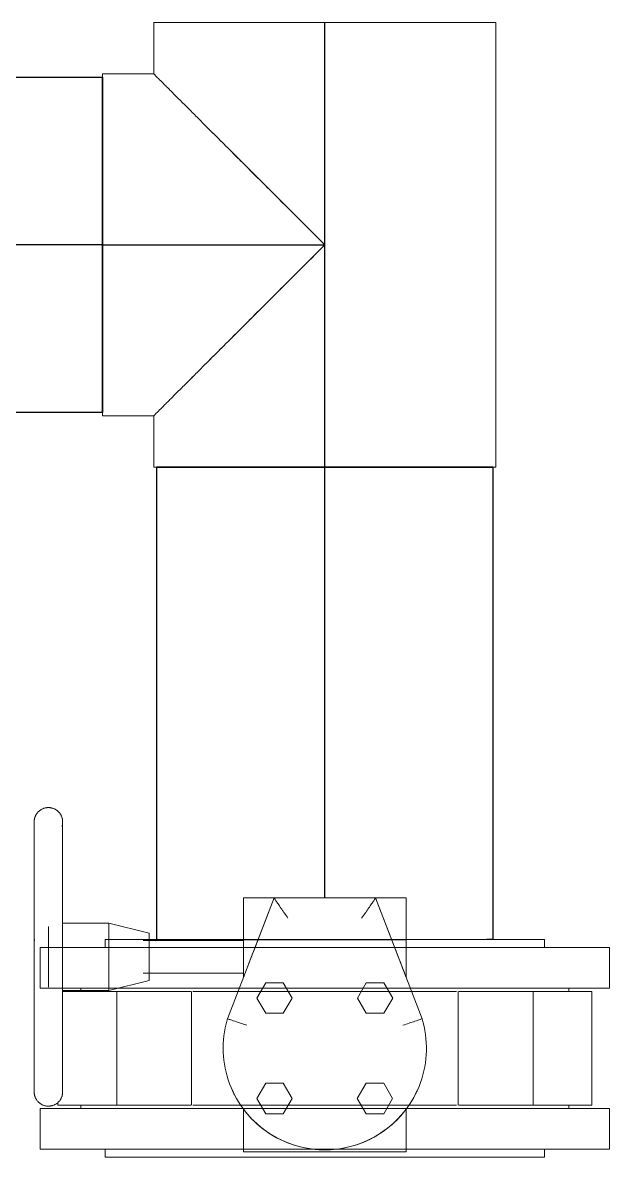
# Model space of a CAD drawing. Extents: x 0 to 160756, y 0 to 229247.
# Drawn here: x 47351 to 47640, y 70421 to 70978 of the extents above; entities that cross this region are included whole.
import ezdxf

# ---------------------------------------------------------------- set-up
doc = ezdxf.new("R2010")
doc.units = 0
doc.header["$LTSCALE"] = 10
for name, color, linetype, lineweight in [('XCM7P30CDA$0$M-PIPE--14', 252, 'Continuous', 13), ('XCM7P30CDA$0$M-PIPE--15', 252, 'Continuous', 9), ('XCM7P30CDA$0$細線', 252, 'Continuous', 5)]:
    doc.layers.add(name, color=color, linetype=linetype, lineweight=lineweight)
doc.layers.add('XCM7P30CDA$0$U-CDA-PIPE', color=252, linetype='Continuous')

# ---------------------------------------------------------------- blocks, each defined once
blk = doc.blocks.new('XCM7P30CDA$0$Butterfly-Valve-150A-手輪 - 150A-V259-閥組')
at = {"layer": 'XCM7P30CDA$0$M-PIPE--15'}
for p, q in [((165959.02, -5490.65), (165959.02, -5543.43)), ((165973.02, -5557.15), (165973.02, -5490.65)), ((165805.02, -5528.15), (165782.18, -5587.62)), ((165790.02, -5528.15), (165790.02, -5567.2)), ((165797.52, -5528.15), (165790.02, -5528.15)), ((165790.02, -5528.15), (165797.52, -5528.15)), ((165790.02, -5528.15), (165790.02, -5567.2)), ((165797.52, -5528.15), (165798.59, -5528.15)), ((165797.52, -5547.68), (165805.02, -5528.15)), ((165798.59, -5528.15), (165805.02, -5528.15)), ((165855.02, -5528.15), (165805.02, -5528.15)), ((165877.86, -5587.62), (165855.02, -5528.15)), ((165855.02, -5528.15), (165861.45, -5528.15)), ((165855.02, -5528.15), (165865.02, -5554.19)), ((165861.45, -5528.15), (165865.02, -5528.15)), ((165869.35, -5528.15), (165865.02, -5528.15)), ((165865.02, -5528.15), (165870.02, -5528.15)), ((165870.02, -5567.2), (165870.02, -5528.15)), ((165936.27, -5540.53), (165916.4, -5545.53)), ((165959.15, -5540.53), (165936.27, -5540.53)), ((165936.27, -5540.53), (165936.27, -5573.78)), ((165936.27, -5548.68), (165936.27, -5540.53)), ((165966.02, -5572.06), (165966.02, -5542.25)), ((165916.4, -5568.78), (165916.4, -5545.53)), ((165916.4, -5545.53), (165916.4, -5547.92)), ((165865.02, -5554.19), (165865.69, -5555.93)), ((165865.69, -5555.93), (165865.02, -5554.19)), ((165919.33, -5549.15), (165870.02, -5549.15)), ((165870.02, -5559.14), (165870.02, -5549.42)), ((165870.02, -5549.42), (165870.02, -5559.14)), ((165916.4, -5549.42), (165916.4, -5554.27)), ((165966.02, -5549.81), (165966.02, -5564.49)), ((165865.89, -5556.45), (165866.73, -5558.64)), ((165866.73, -5558.64), (165865.89, -5556.45)), ((165870.02, -5564.88), (165870.02, -5559.22)), ((165870.02, -5559.22), (165870.02, -5564.88)), ((165916.4, -5560.04), (165916.4, -5564.88)), ((165973.02, -5623.65), (165973.02, -5557.15)), ((165870.02, -5565.15), (165919.33, -5565.15)), ((165936.27, -5573.78), (165936.27, -5565.62)), ((165796.61, -5577.4), (165800.94, -5569.9)), ((165800.94, -5569.9), (165809.6, -5569.9)), ((165809.6, -5569.9), (165813.93, -5577.4)), ((165846.11, -5577.4), (165850.44, -5569.9)), ((165850.44, -5569.9), (165859.1, -5569.9)), ((165859.1, -5569.9), (165863.43, -5577.4)), ((165916.4, -5566.38), (165916.4, -5568.78)), ((165916.4, -5568.78), (165936.27, -5573.78)), ((165959.02, -5570.88), (165959.02, -5592.03)), ((165698.67, -5574.15), (165698.67, -5630.15)), ((165698.67, -5574.15), (165698.67, -5630.15)), ((165698.67, -5574.15), (165709.98, -5574.15)), ((165710.01, -5574.15), (165698.89, -5574.15)), ((165708.01, -5574.15), (165709.96, -5574.15)), ((165709.96, -5574.15), (165708.01, -5574.15)), ((165708.01, -5574.15), (165724.74, -5574.15)), ((165726.13, -5574.15), (165708.01, -5574.15)), ((165714.23, -5574.15), (165713.3, -5574.15)), ((165713.3, -5574.15), (165727.47, -5574.15)), ((165723.31, -5574.15), (165718.79, -5574.15)), ((165726.33, -5574.15), (165727.33, -5574.15)), ((165727.47, -5574.15), (165737.38, -5574.15)), ((165727.47, -5574.15), (165727.47, -5630.15)), ((165740.02, -5574.15), (165743.09, -5574.15)), ((165764.48, -5574.15), (165764.48, -5630.15)), ((165765.18, -5574.15), (165767.32, -5574.15)), ((165767.32, -5574.15), (165787.38, -5574.15)), ((165773.82, -5574.15), (165783.48, -5574.15)), ((165787.38, -5574.15), (165773.82, -5574.15)), ((165872.66, -5574.15), (165892.84, -5574.15)), ((165886.22, -5574.15), (165872.66, -5574.15)), ((165876.56, -5574.15), (165886.22, -5574.15)), ((165892.84, -5574.15), (165894.9, -5574.15)), ((165895.56, -5630.15), (165895.56, -5574.15)), ((165916.95, -5574.15), (165920.02, -5574.15)), ((165922.49, -5574.15), (165932.39, -5574.15)), ((165932.39, -5574.15), (165959.19, -5574.15)), ((165932.39, -5574.15), (165932.39, -5630.15)), ((165932.71, -5574.15), (165933.71, -5574.15)), ((165951.03, -5574.15), (165933.91, -5574.15)), ((165935.3, -5574.15), (165951.03, -5574.15)), ((165936.27, -5573.78), (165959.27, -5573.78)), ((165941.4, -5574.15), (165936.73, -5574.15)), ((165946.95, -5574.15), (165945.79, -5574.15)), ((165951.22, -5574.15), (165946.95, -5574.15)), ((165959.2, -5574.15), (165950.04, -5574.15)), ((165950.06, -5574.15), (165951.12, -5574.15)), ((165950.08, -5574.15), (165951.03, -5574.15)), ((165951.03, -5574.15), (165950.08, -5574.15)), ((165951.23, -5574.15), (165959.21, -5574.15)), ((165951.27, -5574.15), (165952.03, -5574.15)), ((165952.03, -5574.15), (165951.27, -5574.15)), ((165951.27, -5574.15), (165952.03, -5574.15)), ((165952.03, -5574.15), (165951.27, -5574.15)), ((165959.2, -5574.15), (165951.31, -5574.15)), ((165800.94, -5584.9), (165796.61, -5577.4)), ((165813.93, -5577.4), (165809.6, -5584.9)), ((165850.44, -5584.9), (165846.11, -5577.4)), ((165863.43, -5577.4), (165859.1, -5584.9)), ((165809.6, -5584.9), (165800.94, -5584.9)), ((165859.1, -5584.9), (165850.44, -5584.9)), ((165959.02, -5613.61), (165959.02, -5623.65)), ((165796.71, -5626.9), (165801.04, -5619.4)), ((165801.04, -5619.4), (165809.7, -5619.4)), ((165809.7, -5619.4), (165814.03, -5626.9)), ((165846.11, -5626.9), (165850.44, -5619.4)), ((165850.44, -5619.4), (165859.1, -5619.4)), ((165859.1, -5619.4), (165863.43, -5626.9)), ((165801.04, -5634.4), (165796.71, -5626.9)), ((165814.03, -5626.9), (165809.7, -5634.4)), ((165850.44, -5634.4), (165846.11, -5626.9)), ((165863.43, -5626.9), (165859.1, -5634.4)), ((165709.98, -5630.15), (165698.67, -5630.15)), ((165698.89, -5630.15), (165710.01, -5630.15)), ((165708.01, -5630.15), (165709.96, -5630.15)), ((165709.96, -5630.15), (165708.01, -5630.15)), ((165708.01, -5630.15), (165726.13, -5630.15)), ((165724.74, -5630.15), (165708.01, -5630.15)), ((165727.47, -5630.15), (165713.3, -5630.15)), ((165713.3, -5630.15), (165714.23, -5630.15)), ((165718.79, -5630.15), (165723.31, -5630.15)), ((165727.33, -5630.15), (165726.33, -5630.15)), ((165737.38, -5630.15), (165727.47, -5630.15)), ((165743.09, -5630.15), (165740.02, -5630.15)), ((165767.32, -5630.15), (165765.18, -5630.15)), ((165788.83, -5630.15), (165767.32, -5630.15)), ((165773.82, -5630.15), (165788.48, -5630.15)), ((165783.48, -5630.15), (165773.82, -5630.15)), ((165790.02, -5632.15), (165790.02, -5653.15)), ((165790.02, -5632.15), (165790.02, -5653.15)), ((165870.02, -5653.15), (165870.02, -5632.15)), ((165892.84, -5630.15), (165871.31, -5630.15)), ((165871.56, -5630.15), (165886.22, -5630.15)), ((165886.22, -5630.15), (165876.56, -5630.15)), ((165894.9, -5630.15), (165892.84, -5630.15)), ((165920.02, -5630.15), (165916.95, -5630.15)), ((165932.39, -5630.15), (165922.49, -5630.15)), ((165951.31, -5630.15), (165932.39, -5630.15)), ((165933.71, -5630.15), (165932.71, -5630.15)), ((165933.91, -5630.15), (165951.03, -5630.15)), ((165951.03, -5630.15), (165935.3, -5630.15)), ((165936.73, -5630.15), (165941.4, -5630.15)), ((165945.79, -5630.15), (165946.95, -5630.15)), ((165946.95, -5630.15), (165951.22, -5630.15)), ((165950.04, -5630.15), (165961.18, -5630.15)), ((165951.12, -5630.15), (165950.06, -5630.15)), ((165950.08, -5630.15), (165951.03, -5630.15)), ((165951.03, -5630.15), (165950.08, -5630.15)), ((165961.37, -5630.15), (165951.23, -5630.15)), ((165951.27, -5630.15), (165952.03, -5630.15)), ((165952.03, -5630.15), (165951.27, -5630.15)), ((165951.27, -5630.15), (165952.03, -5630.15)), ((165952.03, -5630.15), (165951.27, -5630.15)), ((165961.37, -5630.15), (165961.37, -5628.73)), ((165961.37, -5630.15), (165961.37, -5628.73)), ((165809.7, -5634.4), (165801.04, -5634.4)), ((165859.1, -5634.4), (165850.44, -5634.4)), ((165797.52, -5653.15), (165790.02, -5653.15)), ((165790.02, -5653.15), (165797.52, -5653.15)), ((165806.89, -5653.15), (165797.52, -5653.15)), ((165806.12, -5653.15), (165813.92, -5653.15)), ((165813.92, -5653.15), (165806.12, -5653.15)), ((165853.15, -5653.15), (165806.89, -5653.15)), ((165846.12, -5653.15), (165853.92, -5653.15)), ((165853.92, -5653.15), (165846.12, -5653.15)), ((165865.02, -5653.15), (165853.15, -5653.15)), ((165870.02, -5653.15), (165865.02, -5653.15)), ((165865.02, -5653.15), (165869.35, -5653.15))]:
    blk.add_line(p, q, dxfattribs=at)
at = {"layer": 'XCM7P30CDA$0$M-PIPE--15', "flags": 128}
for points in [[(165959.02, -5490.65), (165959.03, -5490.37), (165959.04, -5490.09), (165959.07, -5489.81), (165959.11, -5489.54), (165959.16, -5489.26), (165959.22, -5488.99), (165959.29, -5488.72), (165959.38, -5488.45), (165959.47, -5488.19), (165959.57, -5487.93), (165959.69, -5487.67), (165959.81, -5487.42), (165959.95, -5487.17), (165960.09, -5486.93), (165960.24, -5486.7), (165960.41, -5486.47), (165960.58, -5486.25), (165960.76, -5486.04), (165960.95, -5485.83), (165961.14, -5485.63), (165961.35, -5485.44), (165961.56, -5485.26), (165961.78, -5485.08), (165962.01, -5484.92), (165962.24, -5484.76), (165962.48, -5484.62), (165962.72, -5484.48), (165962.97, -5484.35), (165963.23, -5484.23), (165963.48, -5484.13), (165963.75, -5484.03), (165964.01, -5483.95), (165964.28, -5483.87), (165964.56, -5483.81), (165964.83, -5483.75), (165965.11, -5483.71), (165965.39, -5483.68), (165965.67, -5483.66), (165965.95, -5483.65), (165966.02, -5483.65)], [(165966.02, -5483.65), (165966.3, -5483.66), (165966.58, -5483.67), (165966.86, -5483.7), (165967.14, -5483.74), (165967.41, -5483.79), (165967.68, -5483.85), (165967.96, -5483.92), (165968.22, -5484.01), (165968.49, -5484.1), (165968.75, -5484.2), (165969, -5484.32), (165969.25, -5484.44), (165969.5, -5484.58), (165969.74, -5484.72), (165969.97, -5484.87), (165970.2, -5485.04), (165970.42, -5485.21), (165970.64, -5485.39), (165970.84, -5485.58), (165971.04, -5485.78), (165971.23, -5485.98), (165971.42, -5486.19), (165971.59, -5486.41), (165971.76, -5486.64), (165971.91, -5486.87), (165972.06, -5487.11), (165972.19, -5487.35), (165972.32, -5487.6), (165972.44, -5487.86), (165972.54, -5488.12), (165972.64, -5488.38), (165972.73, -5488.64), (165972.8, -5488.91), (165972.87, -5489.19), (165972.92, -5489.46), (165972.96, -5489.74), (165972.99, -5490.02), (165973.01, -5490.3), (165973.02, -5490.58), (165973.02, -5490.65)], [(165959.02, -5490.65), (165959.02, -5490.71), (165959.02, -5490.86), (165959.02, -5491.13), (165959.02, -5491.5), (165959.02, -5491.98), (165959.02, -5492.56), (165959.02, -5493.24), (165959.02, -5494.03), (165959.02, -5494.91), (165959.02, -5495.9), (165959.02, -5496.99), (165959.02, -5498.17), (165959.02, -5499.44), (165959.02, -5500.81), (165959.02, -5502.27), (165959.02, -5503.81), (165959.02, -5505.44), (165959.02, -5507.16), (165959.02, -5508.95), (165959.02, -5510.82), (165959.02, -5512.77), (165959.02, -5514.78), (165959.02, -5516.86), (165959.02, -5519.01), (165959.02, -5521.22), (165959.02, -5523.49), (165959.02, -5525.81), (165959.02, -5528.18), (165959.02, -5530.6), (165959.02, -5533.06), (165959.02, -5535.55), (165959.02, -5538.09), (165959.02, -5540.65), (165959.02, -5543.24), (165959.02, -5545.85), (165959.02, -5548.48), (165959.02, -5551.12), (165959.02, -5553.78), (165959.02, -5556.43), (165959.02, -5559.09), (165959.02, -5561.75), (165959.02, -5564.4), (165959.02, -5567.04), (165959.02, -5569.66), (165959.02, -5572.26), (165959.02, -5574.84), (165959.02, -5577.39), (165959.02, -5579.9), (165959.02, -5582.39), (165959.02, -5584.83), (165959.02, -5587.22), (165959.02, -5589.57), (165959.02, -5591.87), (165959.02, -5594.11), (165959.02, -5596.29), (165959.02, -5598.41), (165959.02, -5600.46), (165959.02, -5602.44), (165959.02, -5604.35), (165959.02, -5606.19), (165959.02, -5607.95), (165959.02, -5609.62), (165959.02, -5611.21), (165959.02, -5612.72), (165959.02, -5614.14), (165959.02, -5615.46), (165959.02, -5616.69), (165959.02, -5617.83), (165959.02, -5618.87), (165959.02, -5619.81), (165959.02, -5620.65), (165959.02, -5621.39), (165959.02, -5622.03), (165959.02, -5622.56), (165959.02, -5622.99), (165959.02, -5623.31), (165959.02, -5623.53), (165959.02, -5623.64), (165959.02, -5623.65)], [(165959.02, -5498.8), (165959.02, -5497.61), (165959.02, -5496.47), (165959.02, -5495.44), (165959.02, -5494.49), (165959.02, -5493.65), (165959.02, -5492.91), (165959.02, -5492.28), (165959.02, -5491.75), (165959.02, -5491.32), (165959.02, -5490.99), (165959.02, -5490.78), (165959.02, -5490.67), (165959.02, -5490.65)], [(165973.02, -5623.65), (165973.02, -5623.6), (165973.02, -5623.44), (165973.02, -5623.17), (165973.02, -5622.8), (165973.02, -5622.33), (165973.02, -5621.75), (165973.02, -5621.06), (165973.02, -5620.28), (165973.02, -5619.39), (165973.02, -5618.4), (165973.02, -5617.32), (165973.02, -5616.14), (165973.02, -5614.86), (165973.02, -5613.49), (165973.02, -5612.04), (165973.02, -5610.49), (165973.02, -5608.86), (165973.02, -5607.15), (165973.02, -5605.35), (165973.02, -5603.48), (165973.02, -5601.54), (165973.02, -5599.52), (165973.02, -5597.44), (165973.02, -5595.29), (165973.02, -5593.08), (165973.02, -5590.82), (165973.02, -5588.5), (165973.02, -5586.12), (165973.02, -5583.71), (165973.02, -5581.25), (165973.02, -5578.75), (165973.02, -5576.22), (165973.02, -5573.66), (165973.02, -5571.07), (165973.02, -5568.45), (165973.02, -5565.83), (165973.02, -5563.18), (165973.02, -5560.53), (165973.02, -5557.87), (165973.02, -5555.21), (165973.02, -5552.55), (165973.02, -5549.9), (165973.02, -5547.27), (165973.02, -5544.64), (165973.02, -5542.04), (165973.02, -5539.47), (165973.02, -5536.92), (165973.02, -5534.4), (165973.02, -5531.92), (165973.02, -5529.48), (165973.02, -5527.08), (165973.02, -5524.73), (165973.02, -5522.44), (165973.02, -5520.2), (165973.02, -5518.02), (165973.02, -5515.9), (165973.02, -5513.85), (165973.02, -5511.86), (165973.02, -5509.95), (165973.02, -5508.12), (165973.02, -5506.36), (165973.02, -5504.68), (165973.02, -5503.09), (165973.02, -5501.59), (165973.02, -5500.17), (165973.02, -5498.84), (165973.02, -5497.61), (165973.02, -5496.47), (165973.02, -5495.44), (165973.02, -5494.49), (165973.02, -5493.65), (165973.02, -5492.91), (165973.02, -5492.28), (165973.02, -5491.75), (165973.02, -5491.32), (165973.02, -5490.99), (165973.02, -5490.78), (165973.02, -5490.67), (165973.02, -5490.65)], [(165973.02, -5490.65), (165973.02, -5490.71), (165973.02, -5490.86), (165973.02, -5491.13), (165973.02, -5491.5), (165973.02, -5491.98), (165973.02, -5492.56), (165973.02, -5493.24), (165973.02, -5494.03), (165973.02, -5494.91), (165973.02, -5495.9), (165973.02, -5496.99), (165973.02, -5498.17), (165973.02, -5499.44), (165973.02, -5500.81), (165973.02, -5502.27), (165973.02, -5503.81), (165973.02, -5505.44), (165973.02, -5507.16), (165973.02, -5508.95), (165973.02, -5510.82), (165973.02, -5512.77), (165973.02, -5514.78), (165973.02, -5516.86), (165973.02, -5519.01), (165973.02, -5521.22), (165973.02, -5523.49), (165973.02, -5525.81), (165973.02, -5528.18), (165973.02, -5530.6), (165973.02, -5533.06), (165973.02, -5535.55), (165973.02, -5538.09), (165973.02, -5540.65), (165973.02, -5543.24), (165973.02, -5545.85), (165973.02, -5548.48), (165973.02, -5551.12), (165973.02, -5553.78), (165973.02, -5556.43), (165973.02, -5559.09)], [(165959.02, -5528.97), (165959.02, -5527.08), (165959.02, -5524.73), (165959.02, -5522.44), (165959.02, -5520.2), (165959.02, -5518.02), (165959.02, -5515.9), (165959.02, -5513.85), (165959.02, -5511.86), (165959.02, -5509.95), (165959.02, -5508.12), (165959.02, -5506.36), (165959.02, -5504.68), (165959.02, -5503.09), (165959.02, -5501.59), (165959.02, -5500.17), (165959.02, -5498.84)], [(165959.02, -5540.53), (165959.02, -5539.47), (165959.02, -5536.92), (165959.02, -5534.4), (165959.02, -5531.92), (165959.02, -5529.48)], [(165797.52, -5547.68), (165796.22, -5551.07), (165794.96, -5554.36), (165793.77, -5557.44), (165792.7, -5560.23), (165791.78, -5562.64), (165791.03, -5564.59), (165790.47, -5566.03), (165790.13, -5566.91)], [(165793.11, -5559.15), (165794.42, -5555.76), (165795.94, -5551.8), (165797.52, -5547.68)], [(165972.85, -5548.61), (165972.91, -5549.03), (165972.97, -5549.45), (165973, -5549.87), (165973.02, -5550.3), (165973.02, -5550.53)], [(165973.02, -5556.69), (165973.02, -5556.43), (165973.02, -5556.17), (165973.02, -5555.91), (165973.02, -5555.65), (165973.02, -5555.39), (165973.02, -5555.14), (165973.02, -5554.89), (165973.02, -5554.64), (165973.02, -5554.4), (165973.02, -5554.16), (165973.02, -5553.92), (165973.02, -5553.69), (165973.02, -5553.47), (165973.02, -5553.25), (165973.02, -5553.04), (165973.02, -5552.84), (165973.02, -5552.64), (165973.02, -5552.45), (165973.02, -5552.27), (165973.02, -5552.09), (165973.02, -5551.92), (165973.02, -5551.77), (165973.02, -5551.62), (165973.02, -5551.48), (165973.02, -5551.34), (165973.02, -5551.22), (165973.02, -5551.11), (165973.02, -5551), (165973.02, -5550.91), (165973.02, -5550.83), (165973.02, -5550.75), (165973.02, -5550.69), (165973.02, -5550.64), (165973.02, -5550.59), (165973.02, -5550.56), (165973.02, -5550.54), (165973.02, -5550.53), (165973.02, -5550.53)], [(165973.02, -5550.53), (165973.02, -5550.53), (165973.02, -5550.55), (165973.02, -5550.57), (165973.02, -5550.61), (165973.02, -5550.66), (165973.02, -5550.72), (165973.02, -5550.79), (165973.02, -5550.86), (165973.02, -5550.95), (165973.02, -5551.05), (165973.02, -5551.16), (165973.02, -5551.28), (165973.02, -5551.4), (165973.02, -5551.54), (165973.02, -5551.68), (165973.02, -5551.84), (165973.02, -5552), (165973.02, -5552.17), (165973.02, -5552.35), (165973.02, -5552.54), (165973.02, -5552.73), (165973.02, -5552.93), (165973.02, -5553.14), (165973.02, -5553.35), (165973.02, -5553.57), (165973.02, -5553.8), (165973.02, -5554.03), (165973.02, -5554.27), (165973.02, -5554.51), (165973.02, -5554.75), (165973.02, -5555), (165973.02, -5555.25), (165973.02, -5555.51), (165973.02, -5555.77), (165973.02, -5556.03), (165973.02, -5556.29), (165973.02, -5556.55), (165973.02, -5556.82)], [(165790.02, -5567.2), (165790.77, -5565.25), (165791.78, -5562.61), (165793.01, -5559.41)], [(165866.93, -5559.15), (165867.52, -5560.7), (165868.23, -5562.55), (165868.85, -5564.16), (165869.35, -5565.46), (165869.72, -5566.42), (165869.94, -5567.01)], [(165869.94, -5567.01), (165869.72, -5566.42), (165869.35, -5565.46), (165868.85, -5564.16), (165868.23, -5562.55), (165867.52, -5560.7), (165866.93, -5559.15)], [(165973.02, -5559.14), (165973.02, -5561.75), (165973.02, -5564.4), (165973.02, -5567.04), (165973.02, -5569.66), (165973.02, -5572.26), (165973.02, -5574.84), (165973.02, -5577.39), (165973.02, -5579.9), (165973.02, -5582.39), (165973.02, -5584.83), (165973.02, -5587.22), (165973.02, -5589.31)], [(165973.02, -5559.67), (165973.02, -5559.91), (165973.02, -5560.15), (165973.02, -5560.38), (165973.02, -5560.61), (165973.02, -5560.83), (165973.02, -5561.05), (165973.02, -5561.26), (165973.02, -5561.47), (165973.02, -5561.66), (165973.02, -5561.85), (165973.02, -5562.04), (165973.02, -5562.21), (165973.02, -5562.38), (165973.02, -5562.54), (165973.02, -5562.69), (165973.02, -5562.83), (165973.02, -5562.96), (165973.02, -5563.08), (165973.02, -5563.2), (165973.02, -5563.3), (165973.02, -5563.39), (165973.02, -5563.48), (165973.02, -5563.55), (165973.02, -5563.62), (165973.02, -5563.67), (165973.02, -5563.71), (165973.02, -5563.74), (165973.02, -5563.76), (165973.02, -5563.78), (165973.02, -5563.78)], [(165973.02, -5563.78), (165973.02, -5563.77), (165973.02, -5563.76), (165973.02, -5563.73), (165973.02, -5563.69), (165973.02, -5563.64), (165973.02, -5563.59), (165973.02, -5563.52), (165973.02, -5563.44), (165973.02, -5563.35), (165973.02, -5563.25), (165973.02, -5563.15), (165973.02, -5563.03), (165973.02, -5562.9), (165973.02, -5562.77), (165973.02, -5562.62), (165973.02, -5562.47), (165973.02, -5562.3), (165973.02, -5562.13), (165973.02, -5561.95), (165973.02, -5561.77), (165973.02, -5561.57), (165973.02, -5561.37), (165973.02, -5561.17), (165973.02, -5560.95), (165973.02, -5560.73), (165973.02, -5560.51), (165973.02, -5560.27), (165973.02, -5560.04), (165973.02, -5559.8)], [(165973.02, -5563.78), (165973.01, -5564.2), (165972.99, -5564.63)], [(165959.02, -5592.03), (165959.02, -5590.82), (165959.02, -5588.5), (165959.02, -5586.12), (165959.02, -5583.71), (165959.02, -5581.25), (165959.02, -5578.75), (165959.02, -5576.22), (165959.02, -5573.78)], [(165782.18, -5587.62), (165781.64, -5589.54), (165781.17, -5591.49), (165780.78, -5593.45), (165780.48, -5595.42), (165780.25, -5597.41), (165780.1, -5599.41), (165780.03, -5601.4), (165780.04, -5603.4), (165780.13, -5605.4), (165780.3, -5607.39), (165780.55, -5609.38), (165780.87, -5611.35), (165781.28, -5613.31), (165781.77, -5615.25), (165782.33, -5617.17), (165782.97, -5619.06), (165783.68, -5620.93), (165784.47, -5622.77), (165785.33, -5624.57), (165786.26, -5626.34), (165787.27, -5628.07), (165788.34, -5629.76), (165789.47, -5631.41), (165790.68, -5633.01), (165791.94, -5634.56), (165793.27, -5636.05), (165794.65, -5637.49), (165796.09, -5638.88), (165797.59, -5640.21), (165799.14, -5641.47), (165800.74, -5642.68), (165802.38, -5643.82), (165804.07, -5644.89), (165805.8, -5645.89), (165807.57, -5646.83), (165809.37, -5647.69), (165811.21, -5648.48), (165813.08, -5649.19), (165814.97, -5649.83), (165816.89, -5650.4), (165818.83, -5650.88), (165820.79, -5651.29), (165822.76, -5651.62), (165824.74, -5651.87), (165826.74, -5652.04), (165828.73, -5652.14), (165830.73, -5652.15), (165832.73, -5652.08), (165834.73, -5651.93), (165836.71, -5651.7), (165838.69, -5651.39), (165840.65, -5651.01), (165842.6, -5650.54), (165844.52, -5650), (165846.42, -5649.38), (165848.3, -5648.69), (165850.15, -5647.92), (165851.96, -5647.08), (165853.74, -5646.17), (165855.48, -5645.18), (165857.18, -5644.13), (165858.84, -5643.01), (165860.45, -5641.83), (165862.01, -5640.58), (165863.52, -5639.27), (165864.98, -5637.9), (165866.38, -5636.47), (165867.72, -5634.99), (165869.01, -5633.46), (165870.23, -5631.87), (165871.38, -5630.24), (165872.47, -5628.57), (165873.5, -5626.85), (165874.45, -5625.09), (165875.33, -5623.29), (165876.14, -5621.46), (165876.88, -5619.6), (165877.54, -5617.72), (165878.12, -5615.8), (165878.63, -5613.87), (165879.06, -5611.92), (165879.41, -5609.95), (165879.68, -5607.97), (165879.87, -5605.98), (165879.99, -5603.98), (165880.02, -5601.98), (165879.97, -5599.98), (165879.85, -5597.98), (165879.64, -5596), (165879.35, -5594.02), (165878.99, -5592.05), (165878.55, -5590.1), (165878.03, -5588.17), (165877.86, -5587.62)], [(165973.02, -5589.57), (165973.02, -5591.87), (165973.02, -5594.11), (165973.02, -5596.29), (165973.02, -5598.41), (165973.02, -5600.46), (165973.02, -5602.44), (165973.02, -5604.35), (165973.02, -5606.19), (165973.02, -5607.95), (165973.02, -5609.62), (165973.02, -5611.21), (165973.02, -5612.72), (165973.02, -5614.14), (165973.02, -5615.46), (165973.02, -5616.69), (165973.02, -5617.83), (165973.02, -5618.87), (165973.02, -5619.81), (165973.02, -5620.65), (165973.02, -5621.39), (165973.02, -5622.03), (165973.02, -5622.56), (165973.02, -5622.99), (165973.02, -5623.31), (165973.02, -5623.53), (165973.02, -5623.64), (165973.02, -5623.65)], [(165959.02, -5623.65), (165959.02, -5623.6), (165959.02, -5623.44), (165959.02, -5623.17), (165959.02, -5622.8), (165959.02, -5622.33), (165959.02, -5621.75), (165959.02, -5621.06), (165959.02, -5620.28), (165959.02, -5619.39), (165959.02, -5618.4), (165959.02, -5617.32), (165959.02, -5616.14), (165959.02, -5614.86), (165959.02, -5613.61)], [(165966.02, -5630.65), (165965.74, -5630.65), (165965.46, -5630.63), (165965.18, -5630.6), (165964.91, -5630.56), (165964.63, -5630.51), (165964.36, -5630.45), (165964.09, -5630.38), (165963.82, -5630.3), (165963.55, -5630.2), (165963.29, -5630.1), (165963.04, -5629.99), (165962.79, -5629.86), (165962.54, -5629.73), (165962.3, -5629.58), (165962.07, -5629.43), (165961.84, -5629.27), (165961.62, -5629.1), (165961.41, -5628.91), (165961.2, -5628.73), (165961, -5628.53), (165960.81, -5628.32), (165960.63, -5628.11), (165960.45, -5627.89), (165960.29, -5627.67), (165960.13, -5627.43), (165959.98, -5627.2), (165959.85, -5626.95), (165959.72, -5626.7), (165959.6, -5626.45), (165959.5, -5626.19), (165959.4, -5625.93), (165959.31, -5625.66), (165959.24, -5625.39), (165959.18, -5625.12), (165959.12, -5624.84), (165959.08, -5624.56), (165959.05, -5624.29), (165959.03, -5624.01), (165959.02, -5623.73), (165959.02, -5623.65)], [(165973.02, -5623.65), (165973.02, -5623.93), (165973, -5624.21), (165972.97, -5624.49), (165972.93, -5624.77), (165972.88, -5625.04), (165972.82, -5625.32), (165972.75, -5625.59), (165972.67, -5625.85), (165972.57, -5626.12), (165972.47, -5626.38), (165972.35, -5626.63), (165972.23, -5626.88), (165972.1, -5627.13), (165971.95, -5627.37), (165971.8, -5627.6), (165971.64, -5627.83), (165971.46, -5628.05), (165971.28, -5628.27), (165971.09, -5628.47), (165970.9, -5628.67), (165970.69, -5628.86), (165970.48, -5629.05), (165970.26, -5629.22), (165970.04, -5629.39), (165969.8, -5629.54), (165969.56, -5629.69), (165969.32, -5629.83), (165969.07, -5629.95), (165968.82, -5630.07), (165968.56, -5630.18), (165968.29, -5630.27), (165968.03, -5630.36), (165967.76, -5630.43), (165967.49, -5630.5), (165967.21, -5630.55), (165966.93, -5630.59), (165966.66, -5630.62), (165966.38, -5630.64), (165966.1, -5630.65), (165966.02, -5630.65)]]:
    blk.add_lwpolyline(points, dxfattribs=at)
at = {"layer": 'XCM7P30CDA$0$M-PIPE--15'}
for start, end in [(179.2947, 180), (180, 181.7976), (358.3604, 0), (0, 1.2346), (204.8175, 207.3572), (332.6533, 335.6612), (229.4584, 314.427)]:
    blk.add_arc((165830.02, -5602.15), 50, start, end, dxfattribs=at)
for points, knots in [([(165959.34, -5492.79), (165959.27, -5492.54), (165959.09, -5491.82), (165959.02, -5491.11), (165959.02, -5490.65)], [0.7771678, 0.7771678, 0.7771678, 0.7771678, 0.8571429, 1, 1, 1, 1]), ([(165959.02, -5490.65), (165959.02, -5491.11), (165959.09, -5491.82), (165959.27, -5492.54), (165959.34, -5492.79)], [0, 0, 0, 0, 0.1428571, 0.2228322, 0.2228322, 0.2228322, 0.2228322]), ([(165811.89, -5538.15), (165811.3, -5537.27), (165810.39, -5535.97), (165809.25, -5534.31), (165808.45, -5533.14), (165807.7, -5532.05), (165807.02, -5531.06), (165806.42, -5530.2), (165805.76, -5529.22), (165805.18, -5528.38), (165805.02, -5528.15), (165805.02, -5528.15)], [0, 0, 0, 0, 0.166667, 0.25, 0.333333, 0.416667, 0.5, 0.583333, 0.666667, 0.833333, 1, 1, 1, 1]), ([(165848.15, -5538.15), (165848.76, -5537.28), (165849.65, -5535.97), (165850.79, -5534.31), (165851.6, -5533.14), (165852.34, -5532.05), (165853.02, -5531.06), (165853.62, -5530.2), (165854.28, -5529.22), (165854.86, -5528.38), (165855.02, -5528.15), (165855.02, -5528.15)], [0, 0, 0, 0, 0.166667, 0.25, 0.333333, 0.416667, 0.5, 0.583333, 0.666667, 0.833333, 1, 1, 1, 1]), ([(165782.18, -5587.62), (165782.18, -5587.62), (165782.83, -5587.84), (165785.32, -5588.69), (165788.47, -5589.77), (165790.59, -5590.49), (165791.65, -5590.85)], [0, 0, 0, 0, 0.285714, 0.571429, 0.785714, 1, 1, 1, 1]), ([(165868.39, -5590.85), (165869.1, -5590.61), (165870.51, -5590.13), (165873.21, -5589.21), (165875.76, -5588.34), (165877.5, -5587.74), (165877.86, -5587.62), (165877.86, -5587.62)], [0, 0, 0, 0, 0.142857, 0.285714, 0.571429, 0.785714, 1, 1, 1, 1]), ([(165795.67, -5638.49), (165795.08, -5637.92), (165794.07, -5636.92), (165793.05, -5635.82), (165792.5, -5635.2), (165792.14, -5634.79), (165791.7, -5634.27), (165791.21, -5633.68), (165790.63, -5632.95), (165790.25, -5632.46), (165790.02, -5632.15)], [0.2, 0.2, 0.2, 0.2, 0.4, 0.55, 0.5875, 0.625, 0.7, 0.775, 0.85, 1, 1, 1, 1]), ([(165790.02, -5632.15), (165790.03, -5632.17), (165790.07, -5632.22), (165790.18, -5632.37), (165790.29, -5632.51), (165790.43, -5632.69), (165790.61, -5632.92), (165790.77, -5633.13), (165790.91, -5633.3), (165791.01, -5633.43), (165791.12, -5633.57), (165791.28, -5633.76), (165791.48, -5634), (165791.74, -5634.32), (165792.01, -5634.63), (165792.29, -5634.96), (165792.68, -5635.4), (165793.4, -5636.2), (165794.51, -5637.37), (165795.97, -5638.78), (165796.99, -5639.7), (165797.52, -5640.15)], [0, 0, 0, 0, 0.071429, 0.107143, 0.142857, 0.178571, 0.214286, 0.25, 0.267857, 0.285714, 0.303571, 0.321429, 0.357143, 0.392857, 0.428571, 0.464286, 0.5, 0.571429, 0.714286, 0.857143, 1, 1, 1, 1]), ([(165865.02, -5637.86), (165865.7, -5637.19), (165866.68, -5636.18), (165867.64, -5635.09), (165868.06, -5634.61), (165868.26, -5634.36), (165868.46, -5634.13), (165868.68, -5633.86), (165868.92, -5633.56), (165869.14, -5633.29), (165869.3, -5633.1), (165869.44, -5632.91), (165869.62, -5632.68), (165869.76, -5632.49), (165869.85, -5632.38), (165869.92, -5632.28), (165869.99, -5632.19), (165870.02, -5632.16), (165870.02, -5632.15)], [0, 0, 0, 0, 0.285714, 0.428571, 0.464286, 0.5, 0.535714, 0.571429, 0.625, 0.678571, 0.705357, 0.732143, 0.785714, 0.839286, 0.866071, 0.892857, 0.946429, 1, 1, 1, 1]), ([(165869.83, -5632.41), (165869.8, -5632.45), (165869.73, -5632.53), (165869.61, -5632.69), (165869.5, -5632.84), (165869.4, -5632.96), (165869.33, -5633.05), (165869.26, -5633.15), (165869.15, -5633.28), (165869.01, -5633.46), (165868.83, -5633.68), (165868.65, -5633.9), (165868.46, -5634.13), (165868.2, -5634.44), (165867.71, -5635.01), (165866.97, -5635.84), (165866.34, -5636.52), (165866.02, -5636.86)], [0.1428571, 0.1428571, 0.1428571, 0.1428571, 0.1785714, 0.2142857, 0.25, 0.2678571, 0.2857143, 0.3035714, 0.3214286, 0.3571429, 0.3928571, 0.4285714, 0.4642857, 0.5, 0.5714286, 0.7142857, 0.8571429, 0.8571429, 0.8571429, 0.8571429])]:
    blk.add_open_spline(points, degree=3, knots=knots, dxfattribs=at)
for points in [[(165972.96, -5622.69), (165973, -5623.01), (165973.02, -5623.33), (165973.02, -5623.65)], [(165973.02, -5623.65), (165973.02, -5623.33), (165973, -5623.01), (165972.96, -5622.69)], [(165865.69, -5637.19), (165865.47, -5637.41), (165865.25, -5637.64), (165865.02, -5637.86)], [(165797.52, -5640.15), (165796.99, -5639.69), (165796.47, -5639.23), (165795.97, -5638.77)]]:
    blk.add_open_spline(points, degree=3, dxfattribs=at)
blk = doc.blocks.new('XCM7P30CDA$0$标准异径三通 - 标准异径三通-V274-閥組')
at = {"layer": 'XCM7P30CDA$0$M-PIPE--14'}
for p, q in [((165745.87, -5097.23), (165745.87, -5316.02)), ((165914.17, -5097.23), (165745.87, -5097.23)), ((165745.87, -5097.23), (165914.17, -5097.23)), ((165914.17, -5122.47), (165914.17, -5097.23)), ((165939.42, -5122.47), (165914.17, -5122.47)), ((165939.42, -5290.77), (165939.42, -5122.47)), ((165939.42, -5122.47), (165939.42, -5290.77)), ((165914.17, -5316.02), (165914.17, -5290.77)), ((165914.17, -5290.77), (165939.42, -5290.77)), ((165914.17, -5316.02), (165745.87, -5316.02)), ((165745.87, -5316.02), (165914.17, -5316.02))]:
    blk.add_line(p, q, dxfattribs=at)
for points, knots in [([(165830.02, -5206.62), (165834.21, -5202.4), (165842.64, -5194.02), (165855.11, -5181.53), (165867.29, -5169.36), (165877.01, -5159.64), (165884.4, -5152.24), (165889.7, -5146.95), (165893.87, -5142.79), (165897.01, -5139.61), (165899.28, -5137.37), (165901.43, -5135.23), (165903.46, -5133.19), (165905.35, -5131.27), (165907.1, -5129.55), (165908.68, -5127.98), (165910.57, -5126.07), (165913.2, -5123.43), (165914.17, -5122.53), (165914.17, -5122.47)], [0, 0, 0, 0, 0.111111, 0.222222, 0.333333, 0.444444, 0.5, 0.555556, 0.611111, 0.638889, 0.666667, 0.694444, 0.722222, 0.75, 0.777778, 0.805556, 0.833333, 0.888889, 1, 1, 1, 1]), ([(165914.17, -5122.47), (165914.17, -5122.53), (165913.2, -5123.43), (165910.57, -5126.07), (165908.68, -5127.98), (165907.1, -5129.55), (165905.35, -5131.27), (165903.46, -5133.19), (165901.43, -5135.23), (165899.28, -5137.37), (165897.01, -5139.61), (165894.65, -5141.99), (165892.2, -5144.46), (165889.45, -5147.2), (165886.39, -5150.24), (165883.01, -5153.64), (165879.54, -5157.11), (165874.8, -5161.82), (165868.73, -5167.93), (165858.7, -5177.93), (165845.81, -5190.87), (165835.26, -5201.35), (165830.02, -5206.62)], [0, 0, 0, 0, 0.111111, 0.166667, 0.194444, 0.222222, 0.25, 0.277778, 0.305556, 0.333333, 0.361111, 0.388889, 0.416667, 0.444444, 0.479167, 0.513889, 0.548611, 0.583333, 0.652778, 0.722222, 0.861111, 1, 1, 1, 1]), ([(165914.17, -5290.77), (165914.17, -5290.72), (165913.2, -5289.82), (165910.57, -5287.18), (165908.68, -5285.27), (165907.1, -5283.7), (165905.35, -5281.98), (165903.46, -5280.06), (165901.43, -5278.02), (165899.28, -5275.88), (165897.01, -5273.64), (165894.65, -5271.26), (165892.2, -5268.79), (165889.45, -5266.05), (165886.39, -5263.01), (165883.01, -5259.61), (165879.54, -5256.14), (165874.8, -5251.43), (165868.73, -5245.32), (165858.7, -5235.32), (165845.81, -5222.38), (165835.26, -5211.9), (165830.02, -5206.62)], [0, 0, 0, 0, 0.111111, 0.166667, 0.194444, 0.222222, 0.25, 0.277778, 0.305556, 0.333333, 0.361111, 0.388889, 0.416667, 0.444444, 0.479167, 0.513889, 0.548611, 0.583333, 0.652778, 0.722222, 0.861111, 1, 1, 1, 1]), ([(165830.02, -5206.62), (165834.21, -5210.85), (165842.64, -5219.23), (165855.11, -5231.72), (165867.29, -5243.89), (165877.01, -5253.61), (165884.4, -5261.01), (165889.7, -5266.3), (165893.87, -5270.46), (165897.01, -5273.64), (165899.28, -5275.88), (165901.43, -5278.02), (165903.46, -5280.06), (165905.35, -5281.98), (165907.1, -5283.7), (165908.68, -5285.27), (165910.57, -5287.18), (165913.2, -5289.82), (165914.17, -5290.72), (165914.17, -5290.77)], [0, 0, 0, 0, 0.111111, 0.222222, 0.333333, 0.444444, 0.5, 0.555556, 0.611111, 0.638889, 0.666667, 0.694444, 0.722222, 0.75, 0.777778, 0.805556, 0.833333, 0.888889, 1, 1, 1, 1])]:
    blk.add_open_spline(points, degree=3, knots=knots, dxfattribs=at)
blk = doc.blocks.new('XCM7P30CDA$0$閥門法蘭 - 標準-V281-閥組')
at = {"layer": 'XCM7P30CDA$0$M-PIPE--15'}
for p, q in [((165690.02, -5631.74), (165690.02, -5651.74)), ((165690.02, -5631.74), (165789.56, -5631.74)), ((165694.47, -5631.74), (165690.02, -5631.74)), ((165789.56, -5631.74), (165694.79, -5631.74)), ((165710.02, -5630.15), (165710.02, -5631.74)), ((165710.02, -5631.74), (165789.41, -5631.74)), ((165789.41, -5631.74), (165710.02, -5631.74)), ((165722.51, -5630.15), (165726.1, -5630.15)), ((165727.25, -5630.15), (165764.07, -5630.15)), ((165870.2, -5631.74), (165970.02, -5631.74)), ((165951.23, -5631.74), (165870.2, -5631.74)), ((165870.36, -5631.74), (165950.02, -5631.74)), ((165950.02, -5631.74), (165870.36, -5631.74)), ((165895.95, -5630.15), (165932.64, -5630.15)), ((165933.94, -5630.15), (165937.29, -5630.15)), ((165950.02, -5631.74), (165950.02, -5630.15)), ((165970.02, -5631.74), (165951.26, -5631.74)), ((165970.02, -5651.74), (165970.02, -5631.74)), ((165690.02, -5651.74), (165694.47, -5651.74)), ((165789.87, -5651.74), (165690.02, -5651.74)), ((165694.79, -5651.74), (165789.87, -5651.74)), ((165721.87, -5651.74), (165721.87, -5655.74)), ((165721.87, -5651.74), (165789.69, -5651.74)), ((165789.69, -5651.74), (165721.87, -5651.74)), ((165870.17, -5651.74), (165951.23, -5651.74)), ((165970.02, -5651.74), (165870.17, -5651.74)), ((165870.36, -5651.74), (165938.17, -5651.74)), ((165938.17, -5651.74), (165870.36, -5651.74)), ((165938.17, -5655.74), (165938.17, -5651.74)), ((165951.26, -5651.74), (165970.02, -5651.74)), ((165721.87, -5655.74), (165746.75, -5655.74)), ((165938.17, -5655.74), (165721.87, -5655.74)), ((165913.29, -5655.74), (165938.17, -5655.74))]:
    blk.add_line(p, q, dxfattribs=at)
at = {"layer": 'XCM7P30CDA$0$細線'}
for p, q in [((165788.5, -5630.15), (165871.64, -5630.15)), ((165789.6, -5631.74), (165870.15, -5631.74)), ((165870.13, -5651.74), (165789.92, -5651.74))]:
    blk.add_line(p, q, dxfattribs=at)
blk = doc.blocks.new('XCM7P30CDA$0$閥門法蘭 - 標準-V282-閥組')
at = {"layer": 'XCM7P30CDA$0$M-PIPE--15'}
for p, q in [((165721.87, -5548.56), (165721.87, -5552.56)), ((165721.87, -5548.56), (165789.73, -5548.56)), ((165746.75, -5548.56), (165721.87, -5548.56)), ((165870.25, -5548.56), (165917.12, -5548.56)), ((165917.12, -5548.56), (165913.29, -5548.56)), ((165690.02, -5552.56), (165690.02, -5572.56)), ((165690.02, -5552.56), (165789.93, -5552.56)), ((165694.47, -5552.56), (165690.02, -5552.56)), ((165789.93, -5552.56), (165694.79, -5552.56)), ((165721.87, -5552.56), (165789.74, -5552.56)), ((165789.74, -5552.56), (165721.87, -5552.56)), ((165690.02, -5572.56), (165694.47, -5572.56)), ((165787.72, -5572.56), (165690.02, -5572.56)), ((165694.79, -5572.56), (165787.72, -5572.56)), ((165710.02, -5572.56), (165710.02, -5574.15)), ((165787.6, -5572.56), (165710.02, -5572.56)), ((165710.02, -5572.56), (165787.6, -5572.56)), ((165726.1, -5574.15), (165722.51, -5574.15)), ((165764.1, -5574.15), (165727.25, -5574.15)), ((165872.32, -5572.56), (165931.81, -5572.56)), ((165931.81, -5572.56), (165872.32, -5572.56)), ((165931.83, -5572.56), (165872.44, -5572.56)), ((165872.44, -5572.56), (165931.83, -5572.56)), ((165932.64, -5574.15), (165895.98, -5574.15)), ((165937.29, -5574.15), (165933.94, -5574.15))]:
    blk.add_line(p, q, dxfattribs=at)
at = {"layer": 'XCM7P30CDA$0$細線'}
for p, q in [((165789.78, -5548.56), (165870.2, -5548.56)), ((165917.15, -5548.56), (165938.17, -5548.56)), ((165938.17, -5552.56), (165938.17, -5548.56)), ((165789.98, -5552.56), (165970.02, -5552.56)), ((165970.02, -5572.56), (165970.02, -5552.56)), ((165873.01, -5574.15), (165787.03, -5574.15)), ((165872.28, -5572.56), (165787.77, -5572.56)), ((165970.02, -5572.56), (165931.85, -5572.56)), ((165950.02, -5574.15), (165950.02, -5572.56))]:
    blk.add_line(p, q, dxfattribs=at)
blk = doc.blocks.new('XCM7P30CDA')
at = {"layer": 'XCM7P30CDA$0$U-CDA-PIPE'}
for p, q in [((47499.84, 70759.34), (47499.84, 70978.13)), ((47128.43, 70951.33), (47390.45, 70951.33)), ((47390.45, 70868.73), (47390.45, 70951.33)), ((47390.45, 70951.33), (47390.45, 70868.73)), ((47390.45, 70868.73), (47128.43, 70868.73)), ((47390.45, 70868.73), (47128.43, 70868.73)), ((47390.45, 70868.73), (47390.45, 70786.13)), ((47390.45, 70786.13), (47390.45, 70868.73)), ((47390.45, 70868.73), (47499.84, 70868.73)), ((47390.45, 70786.13), (47128.43, 70786.13)), ((47417.24, 70526.79), (47417.24, 70759.34)), ((47499.84, 70759.34), (47417.24, 70759.34)), ((47417.24, 70759.34), (47499.84, 70759.34)), ((47499.84, 70547.21), (47499.84, 70759.34)), ((47499.84, 70759.34), (47582.44, 70759.34)), ((47582.44, 70759.34), (47499.84, 70759.34)), ((47499.84, 70547.21), (47499.84, 70759.34)), ((47582.44, 70759.34), (47582.44, 70526.79)), ((47459.93, 70526.79), (47499.84, 70526.79)), ((47499.84, 70526.79), (47539.82, 70526.79)), ((47582.44, 70526.79), (47579.63, 70526.79))]:
    blk.add_line(p, q, dxfattribs=at)
at = {"layer": 'XCM7P30CDA$0$U-CDA-PIPE', "xscale": -1}
for name in ['XCM7P30CDA$0$标准异径三通 - 标准异径三通-V274-閥組', 'XCM7P30CDA$0$Butterfly-Valve-150A-手輪 - 150A-V259-閥組', 'XCM7P30CDA$0$閥門法蘭 - 標準-V282-閥組', 'XCM7P30CDA$0$閥門法蘭 - 標準-V281-閥組']:
    blk.add_blockref(name, (213329.87, 76075.36), dxfattribs=at)

msp = doc.modelspace()

# ---------------------------------------------------------------- block references
msp.add_blockref('XCM7P30CDA', (0, 0))

doc.saveas('drawing.dxf')
